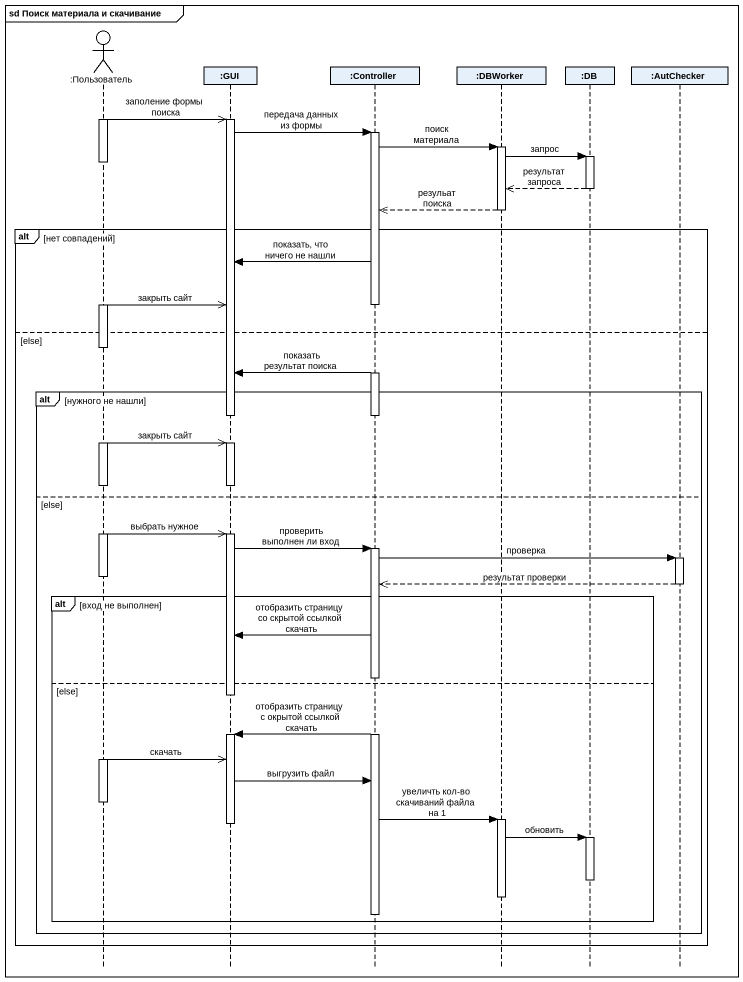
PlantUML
@startuml
mainframe sd Поиск материала и скачивание
hide footbox
actor ":Пользователь" as Пользователь
participant ":GUI" as GUI
participant ":Controller" as Controller
participant ":DBWorker" as DBWorker
participant ":DB" as DB
participant ":AutChecker" as AutChecker

activate Пользователь
Пользователь ->> GUI : заполение формы поиска
activate GUI
GUI -> Controller : передача данных из формы
activate Controller
Controller -> DBWorker : поиск материала
activate DBWorker
DBWorker -> DB : запрос
activate DB
deactivate Пользователь
DB -->> DBWorker : результат запроса
deactivate DB
DBWorker -->> Controller : резульат поиска
deactivate DBWorker
alt нет совпадений
  Controller -> GUI : показать, что ничего не нашли
  activate Пользователь
  Пользователь ->> GUI : закрыть сайт
else else
  deactivate Пользователь
  Controller -> GUI : показать результат поиска
  alt нужного не нашли
    deactivate GUI
    deactivate Controller
    activate Пользователь
    Пользователь ->> GUI : закрыть сайт
    activate GUI
    deactivate GUI
  else else
    Пользователь ->> GUI : выбрать нужное
    activate GUI
    GUI -> Controller : проверить выполнен ли вход
    activate Controller
    Controller -> AutChecker : проверка
    activate AutChecker
    deactivate Пользователь
    AutChecker -->> Controller : результат проверки
    deactivate AutChecker
    alt вход не выполнен
      Controller -> GUI : отобразить страницу со скрытой ссылкой скачать
    else else
      deactivate GUI
      Controller -> GUI : отобразить страницу с окрытой ссылкой скачать
      activate GUI
      activate Пользователь
      Пользователь ->> GUI : скачать
      GUI -> Controller : выгрузить файл
      deactivate Пользователь
      Controller -> DBWorker : увеличть кол-во скачиваний файла на 1
      activate DBWorker
      deactivate GUI
      DBWorker -> DB : обновить
      activate DB
      deactivate DB
      deactivate DBWorker
      deactivate Controller
    end
  end
end
@enduml
